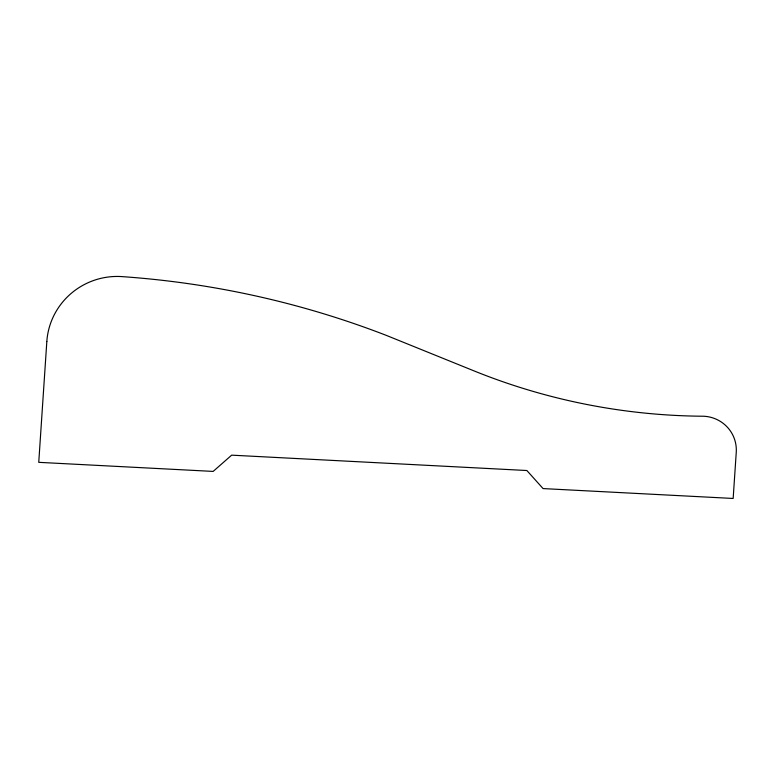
<?xml version="1.0" encoding="UTF-8"?>
<svg xmlns="http://www.w3.org/2000/svg" width="775" height="775" viewBox="0 0 775 775"><rect width="100%" height="100%" fill="white"/><g stroke="black" fill="none" stroke-linecap="round" stroke-linejoin="round"><path stroke-width="1.16" d="M46.829 341.533L38.75 462.336L213.154 471.413L231.657 455.157L526.864 470.522L543.072 488.579L733.16 498.461L736.25 452.348A34.894 34.255 -23.1 0 0 703.826 416.233A622.306 610.874 -23.1 0 1 474.009 370.886L385.969 335.246A907.254 890.591 -23.1 0 0 120.881 276.539A69.789 68.51 -23.1 0 0 46.829 341.533"/></g></svg>
